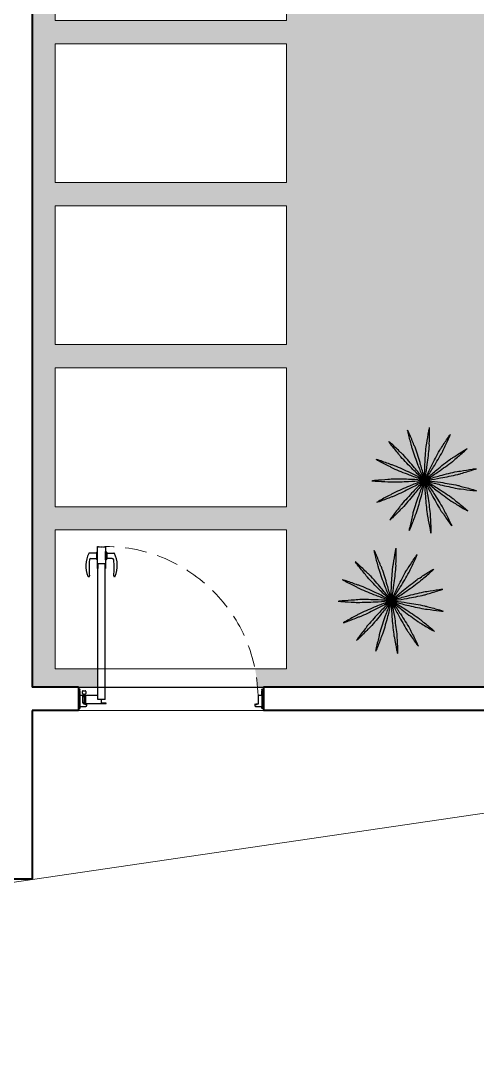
# Model space of a CAD drawing. Header units: millimetres. Extents: x 81693 to 98868, y 6565 to 11437.
# Drawn here: x 94819.4 to 94951.1, y 8517.8 to 8814.7 of the extents above; entities that cross this region are included whole.
import ezdxf

# ---------------------------------------------------------------- set-up
doc = ezdxf.new("R2010")
doc.units = ezdxf.units.MM
doc.linetypes.add('HIDDEN', pattern=[9.525, 6.35, -3.175])
for name, color, linetype in [('Grama', 84, 'Continuous'), ('MOLHO', 114, 'Continuous'), ('PN010', 1, 'Continuous')]:
    doc.layers.add(name, color=color, linetype=linetype)
for name, color, linetype, lineweight in [('Hachura', 1, 'Continuous', 9), ('Parede Corte', 4, 'Continuous', 40), ('Pisos Externos', 15, 'Continuous', 9), ('Portas - Janelas', 2, 'Continuous', 20), ('Projeção Portas', 55, 'HIDDEN', 5)]:
    doc.layers.add(name, color=color, linetype=linetype, lineweight=lineweight)

# ---------------------------------------------------------------- blocks, each defined once
blk = doc.blocks.new('MOLHO2')
for points in [[(-0.063, 0.454, -0.04965), (-0.063, 0.499, -0.013329), (-0.067, 0.668, -0.009979), (-0.066, 0.719, -0.607526)], [(-0.021, 0.458, 0.04965), (-0.03, 0.502, 0.013329), (-0.056, 0.669, 0.009979), (-0.066, 0.719, 0.607526)], [(-0.205, 0.41, 0.04965), (-0.231, 0.447, 0.013329), (-0.323, 0.589, 0.009979), (-0.353, 0.63, 0.607526)], [(-0.242, 0.389, -0.04965), (-0.26, 0.431, -0.013329), (-0.333, 0.583, -0.009979), (-0.353, 0.63, -0.607526)], [(0.127, 0.44, -0.04965), (0.146, 0.482, -0.013329), (0.21, 0.638, -0.009979), (0.232, 0.684, -0.607526)], [(0.167, 0.427, 0.04965), (0.177, 0.471, 0.013329), (0.221, 0.634, 0.009979), (0.232, 0.684, 0.607526)], [(-0.354, 0.291, 0.04965), (-0.393, 0.314, 0.013329), (-0.535, 0.406, 0.009979), (-0.579, 0.432, 0.607526)], [(-0.379, 0.257, -0.04965), (-0.413, 0.288, -0.013329), (-0.542, 0.397, -0.009979), (-0.579, 0.432, -0.607526)], [(0, 0, -0.009979), (-0.01, 0.05, -0.013329), (-0.037, 0.217, -0.009462), (-0.063, 0.454, -0.009462)], [(0, 0, 0.009979), (0.001, 0.051, 0.013329), (-0.004, 0.22, 0.009462), (-0.021, 0.458, 0.009462)], [(0, 0, -0.009979), (0.011, 0.05, -0.013329), (0.055, 0.213, -0.009462), (0.127, 0.44, -0.009462)], [(0, 0, 0.009979), (0.022, 0.046, 0.013329), (0.086, 0.202, 0.009462), (0.167, 0.427, 0.009462)], [(0.295, 0.35, -0.04965), (0.329, 0.381, -0.013329), (0.452, 0.497, -0.009979), (0.49, 0.531, -0.607526)], [(0.326, 0.322, 0.04965), (0.353, 0.358, 0.013329), (0.46, 0.49, 0.009979), (0.49, 0.531, 0.607526)], [(0, 0, 0.009979), (-0.037, 0.035, 0.013329), (-0.166, 0.144, 0.009462), (-0.354, 0.291, 0.009462)], [(0, 0, -0.009979), (-0.03, 0.041, -0.013329), (-0.122, 0.183, -0.009462), (-0.242, 0.389, -0.009462)], [(0, 0, 0.009979), (-0.02, 0.047, 0.013329), (-0.093, 0.199, 0.009462), (-0.205, 0.41, 0.009462)], [(0, 0, -0.009979), (0.03, 0.041, -0.013329), (0.137, 0.172, -0.009462), (0.295, 0.35, -0.009462)], [(0, 0, 0.009979), (0.038, 0.033, 0.013329), (0.161, 0.15, 0.009462), (0.326, 0.322, 0.009462)], [(0.412, 0.2, -0.04965), (0.455, 0.214, -0.013329), (0.615, 0.271, -0.009979), (0.664, 0.285, -0.607526)], [(0.429, 0.161, 0.04965), (0.469, 0.183, 0.013329), (0.619, 0.26, 0.009979), (0.664, 0.285, 0.607526)], [(-0.451, 0.08, -0.04965), (-0.494, 0.095, -0.013329), (-0.656, 0.143, -0.009979), (-0.705, 0.159, -0.607526)], [(-0.442, 0.121, 0.04965), (-0.487, 0.127, 0.013329), (-0.654, 0.154, 0.009979), (-0.705, 0.159, 0.607526)], [(0, 0, -0.009979), (-0.044, 0.026, -0.013329), (-0.186, 0.118, -0.009462), (-0.379, 0.257, -0.009462)], [(0, 0, -0.009979), (0.044, 0.025, -0.013329), (0.195, 0.102, -0.009462), (0.412, 0.2, -0.009462)], [(0, 0, 0.009979), (0.049, 0.015, 0.013329), (0.208, 0.071, 0.009462), (0.429, 0.161, 0.009462)], [(0, 0, -0.009979), (-0.051, 0.006, -0.013329), (-0.218, 0.032, -0.009462), (-0.451, 0.08, -0.009462)], [(0, 0, 0.009979), (-0.048, 0.017, 0.013329), (-0.21, 0.064, 0.009462), (-0.442, 0.121, 0.009462)], [(0, 0, -0.009979), (0.051, 0.005, -0.013329), (0.22, 0.014, -0.009462), (0.458, 0.015, -0.009462)], [(0.458, 0.015, -0.04965), (0.503, 0.01, -0.013329), (0.672, -0.003, -0.009979), (0.722, -0.009, -0.607526)], [(-0.453, -0.069, 0.04965), (-0.496, -0.082, 0.013329), (-0.66, -0.126, 0.009979), (-0.708, -0.141, 0.607526)], [(-0.445, -0.11, -0.04965), (-0.49, -0.114, -0.013329), (-0.658, -0.137, -0.009979), (-0.708, -0.141, -0.607526)], [(0, 0, 0.009979), (-0.051, -0.004, 0.013329), (-0.218, -0.027, 0.009462), (-0.453, -0.069, 0.009462)], [(0, 0, -0.009979), (-0.048, -0.015, -0.013329), (-0.212, -0.059, -0.009462), (-0.445, -0.11, -0.009462)], [(0, 0, 0.009979), (-0.045, -0.025, 0.013329), (-0.189, -0.113, 0.009462), (-0.386, -0.247, 0.009462)], [(0, 0, -0.009979), (-0.038, -0.034, -0.013329), (-0.17, -0.14, -0.009462), (-0.362, -0.281, -0.009462)], [(0, 0, 0.009979), (-0.031, -0.041, 0.013329), (-0.126, -0.18, 0.009462), (-0.252, -0.383, 0.009462)], [(0, 0, -0.009979), (-0.021, -0.046, -0.013329), (-0.098, -0.197, -0.009462), (-0.216, -0.404, -0.009462)], [(0, 0, 0.009979), (-0.012, -0.05, 0.013329), (-0.042, -0.216, 0.009462), (-0.075, -0.452, 0.009462)], [(0, 0, -0.009979), (0, -0.051, -0.013329), (-0.009, -0.22, -0.009462), (-0.033, -0.457, -0.009462)], [(0, 0, -0.009979), (0.038, -0.034, -0.013329), (0.157, -0.154, -0.009462), (0.318, -0.33, -0.009462)], [(0, 0, 0.009979), (0.05, -0.006, 0.013329), (0.219, -0.019, 0.009462), (0.457, -0.027, 0.009462)], [(0, 0, 0.009979), (0.044, -0.026, 0.013329), (0.192, -0.107, 0.009462), (0.407, -0.211, 0.009462)], [(0, 0, -0.009979), (0.048, -0.016, -0.013329), (0.206, -0.077, -0.009462), (0.425, -0.172, -0.009462)], [(0, 0, 0.009979), (0.029, -0.042, 0.013329), (0.132, -0.176, 0.009462), (0.286, -0.358, 0.009462)], [(0, 0, 0.009979), (0.01, -0.05, 0.013329), (0.049, -0.214, 0.009462), (0.116, -0.443, 0.009462)], [(0, 0, -0.009979), (0.02, -0.047, -0.013329), (0.081, -0.205, -0.009462), (0.156, -0.431, -0.009462)], [(0.457, -0.027, 0.04965), (0.503, -0.023, 0.013329), (0.672, -0.014, 0.009979), (0.722, -0.009, 0.607526)], [(-0.386, -0.247, 0.04965), (-0.42, -0.277, 0.013329), (-0.552, -0.383, 0.009979), (-0.59, -0.417, 0.607526)], [(0.407, -0.211, 0.04965), (0.45, -0.225, 0.013329), (0.608, -0.286, 0.009979), (0.656, -0.302, 0.607526)], [(0.425, -0.172, -0.04965), (0.464, -0.195, -0.013329), (0.612, -0.276, -0.009979), (0.656, -0.302, -0.607526)], [(-0.362, -0.281, -0.04965), (-0.401, -0.304, -0.013329), (-0.545, -0.392, -0.009979), (-0.59, -0.417, -0.607526)], [(-0.252, -0.383, 0.04965), (-0.271, -0.424, 0.013329), (-0.348, -0.575, 0.009979), (-0.369, -0.621, 0.607526)], [(-0.216, -0.404, -0.04965), (-0.243, -0.441, -0.013329), (-0.338, -0.58, -0.009979), (-0.369, -0.621, -0.607526)], [(0.286, -0.358, 0.04965), (0.319, -0.389, 0.013329), (0.439, -0.509, 0.009979), (0.476, -0.543, 0.607526)], [(0.318, -0.33, -0.04965), (0.344, -0.367, -0.013329), (0.447, -0.501, -0.009979), (0.476, -0.543, -0.607526)], [(-0.075, -0.452, 0.04965), (-0.075, -0.497, 0.013329), (-0.084, -0.666, 0.009979), (-0.085, -0.717, 0.607526)], [(-0.033, -0.457, -0.04965), (-0.043, -0.501, -0.013329), (-0.073, -0.668, -0.009979), (-0.085, -0.717, -0.607526)], [(0.116, -0.443, 0.04965), (0.133, -0.485, 0.013329), (0.194, -0.643, 0.009979), (0.214, -0.69, 0.607526)], [(0.156, -0.431, -0.04965), (0.165, -0.475, -0.013329), (0.205, -0.64, -0.009979), (0.214, -0.69, -0.607526)]]:
    blk.add_lwpolyline(points, format="xyb")
blk = doc.blocks.new('VEG3')
at = {"layer": 'MOLHO', "xscale": 0.6290189251151159, "yscale": 0.6290189251151159, "zscale": 0.6290189251151159}
blk.add_blockref('MOLHO2', (-0.121, 0.0672), dxfattribs=at)

msp = doc.modelspace()

# ---------------------------------------------------------------- hatches: boundary and pattern name
at = {"layer": 'Grama', "transparency": 33554687}
h = msp.add_hatch(dxfattribs=at)
h.set_pattern_fill('GRASS2', color=256, scale=14, angle=360, pattern_type=2)
h.set_pattern_definition([(0, (-2058.807, 2975.28), (14, 14), [2.1, -0.42, 0.56, -0.42, 2.1, -8.4]), (0, (-2059.507, 2975.7), (14, 14), [1.4, -1.05, 2.1, -1.05, 1.4, -7]), (0, (-2054.607, 2981.3), (14, 14), [1.75, -0.7, 1.75, -9.8]), (0, (-2061.607, 2984.1), (14, 14), [0.7, -1.4, 0.7, -11.2]), (90, (-2060.207, 2984.1), (-14, 14), [1.26, -12.74]), (90, (-2056.007, 2975.7), (-14, 14), [1.4, -12.6]), (90, (-2052.507, 2981.3), (-14, 14), [1.4, -12.6]), (45, (-2054.187, 2975.56), (5e-15, 14), [1.4, -18.3989899]), (135, (-2057.827, 2975.56), (-14, 5e-15), [1.4, -18.3989899]), (63.434949, (-2054.6074, 2975.63), (7e-10, 14), [1.4, -29.9049517]), (75.9637565, (-2055.3074, 2975.7), (5e-10, 14), [1.4, -56.3234788]), (75.9637565, (-2051.8074, 2981.3), (5e-10, 14), [1.12, -56.6034788]), (75.9637565, (-2059.9274, 2984.1), (5e-10, 14), [0.98, -56.7434788]), (104.0362435, (-2056.7074, 2975.7), (-5e-10, 14), [1.4, -56.3234788]), (104.0362435, (-2053.2074, 2981.3), (-5e-10, 14), [1.12, -56.6034788]), (104.0362435, (-2060.4874, 2984.1), (-5e-10, 14), [0.98, -56.7434788]), (116.565051, (-2057.4074, 2975.63), (-6e-09, 14), [1.4, -29.9049352])])
h.paths.add_polyline_path([(94971.0791, 9134.7209), (94991.5154, 9134.7209), (94991.491, 9141.3876), (94971.0791, 9141.3876), (94971.0791, 9181.3876), (94991.3454, 9181.3876), (94991.3501, 9188.0542), (94971.0791, 9188.0542), (94971.0791, 9228.0542), (94991.3781, 9228.0542), (94991.3828, 9234.7209), (94971.0791, 9234.7209), (94971.0791, 9274.7209), (94991.5258, 9274.7209), (94991.6363, 9281.3876), (94971.0791, 9281.3876), (94971.0791, 9321.3876), (94993.3444, 9321.3876), (94994.7291, 9328.0542), (94971.0791, 9328.0542), (94971.0791, 9368.0542), (95037.7458, 9368.0542), (95037.7458, 9360.0857), (95039.9718, 9360.3141), (95047.7458, 9360.4219), (95055.1846, 9359.9534), (95057.7458, 9359.7921), (95057.7458, 9368.0542), (95124.4125, 9368.0542), (95124.4125, 9328.0542), (95100.6852, 9328.0542), (95101.5873, 9321.3876), (95124.4125, 9321.3876), (95124.4125, 9281.3876), (95103.0699, 9281.3876), (95103.0943, 9274.7209), (95124.4125, 9274.7209), (95124.4125, 9234.7209), (95103.0987, 9234.7209), (95103.094, 9228.0542), (95124.4125, 9228.0542), (95124.4125, 9188.0542), (95103.0661, 9188.0542), (95103.0614, 9181.3876), (95124.4125, 9181.3876), (95124.4125, 9141.3876), (95102.6709, 9141.3876), (95102.6052, 9134.7209), (95124.4125, 9134.7209), (95124.4125, 9094.7209), (95099.0842, 9094.7209), (95098.4831, 9088.0542), (95124.4125, 9088.0542), (95124.4125, 9054.8437), (95146.0791, 9054.8437), (95146.0791, 9374.7209), (95032.7458, 9374.7209), (95016.0791, 9374.7209), (94822.7458, 9374.7209), (94822.7458, 9134.7209), (94822.7458, 9054.8437), (94829.4125, 9054.8437), (94829.4125, 9088.0542), (94896.0791, 9088.0542), (94896.0791, 9054.8437), (94971.0791, 9054.8437), (94971.0791, 9088.0542), (94994.9925, 9088.0542), (94994.4648, 9094.7209), (94971.0791, 9094.7209)])
h.paths.add_polyline_path([(94896.0791, 9094.7209), (94829.4125, 9094.7209), (94829.4125, 9134.7209), (94896.0791, 9134.7209)], flags=16)
h.paths.add_polyline_path([(94896.0791, 9141.3876), (94829.4125, 9141.3876), (94829.4125, 9181.3876), (94896.0791, 9181.3876)], flags=16)
h.paths.add_polyline_path([(94829.4125, 9188.0542), (94829.4125, 9228.0542), (94962.7458, 9228.0542), (94962.7458, 9188.0542)], flags=16)
h.paths.add_polyline_path([(94829.4125, 9234.7209), (94829.4125, 9274.7209), (94962.7458, 9274.7209), (94962.7458, 9234.7209)], flags=16)
h.paths.add_polyline_path([(94896.0791, 9281.3876), (94829.4125, 9281.3876), (94829.4125, 9321.3876), (94896.0791, 9321.3876)], flags=16)
h.paths.add_polyline_path([(94896.0791, 9328.0542), (94829.4125, 9328.0542), (94829.4125, 9368.0542), (94896.0791, 9368.0542)], flags=16)
h.paths.add_polyline_path([(95146.0791, 9054.8437), (95124.4125, 9054.8437), (95124.4125, 9048.0542), (95057.7458, 9048.0542), (95057.7458, 9054.8437), (95037.7458, 9054.8437), (95037.7458, 9048.0542), (94971.0791, 9048.0542), (94971.0791, 9054.8437), (94896.0791, 9054.8437), (94896.0791, 9048.0542), (94829.4125, 9048.0542), (94829.4125, 9054.8437), (94822.7458, 9054.8437), (94822.7458, 8846.168), (94829.4125, 8846.168), (94829.4125, 8854.7209), (94896.0791, 8854.7209), (94896.0791, 8814.7209), (94829.4125, 8814.7209), (94829.4125, 8846.168), (94822.7458, 8846.168), (94822.7458, 8622.7209), (94836.0791, 8622.7209), (94841.7048, 8622.7209), (94841.7048, 8628.0542), (94829.4125, 8628.0542), (94829.4125, 8668.0542), (94896.0791, 8668.0542), (94896.0791, 8628.0542), (94886.9797, 8628.0542, -0.03059937), (94887.738, 8622.7209), (94889.4125, 8622.7209), (94954.4125, 8622.7209), (95141.0791, 8622.7209), (95146.0791, 8622.7209)])
h.paths.add_polyline_path([(94971.0791, 8854.7209), (94989.7512, 8854.7209), (94989.7643, 8854.9016), (94989.9422, 8858.6212), (94989.994, 8861.3876), (94971.0791, 8861.3876), (94971.0791, 8901.3876), (94990.5628, 8901.3876), (94990.6354, 8908.0542), (94971.0791, 8908.0542), (94971.0791, 8948.0542), (94982.2307, 8948.0542), (94982.4814, 8948.8025), (94983.7304, 8949.904), (94987.3408, 8950.7177), (94991.3837, 8951.0682), (94991.4348, 8954.7209), (94971.0791, 8954.7209), (94971.0791, 8994.7209), (94991.1568, 8994.7209), (94991.6481, 8999.1189), (94991.8251, 9001.3876), (94971.0791, 9001.3876), (94971.0791, 9041.3876), (95037.7458, 9041.3876), (95037.7458, 9040.1042), (95039.682, 9040.1766), (95047.7458, 9040.3391), (95055.8096, 9040.1766), (95057.7458, 9040.1042), (95057.7458, 9041.3876), (95124.4125, 9041.3876), (95124.4125, 9001.3876), (95103.6665, 9001.3876), (95103.8435, 8999.1189), (95104.3349, 8994.7209), (95124.4125, 8994.7209), (95124.4125, 8954.7209), (95104.0568, 8954.7209), (95104.1079, 8951.0682), (95108.1508, 8950.7177), (95111.7612, 8949.904), (95113.0102, 8948.8025), (95113.2609, 8948.0542), (95124.4125, 8948.0542), (95124.4125, 8908.0542), (95104.8562, 8908.0542), (95104.9288, 8901.3876), (95124.4125, 8901.3876), (95124.4125, 8861.3876), (95105.4976, 8861.3876), (95105.5494, 8858.6212), (95105.7273, 8854.9016), (95105.7404, 8854.7209), (95124.4125, 8854.7209), (95124.4125, 8814.7209), (95103.201, 8814.7209), (95102.9828, 8813.1731), (95104.0153, 8811.4791), (95103.6155, 8808.0542), (95124.4125, 8808.0542), (95124.4125, 8768.0542), (95057.7458, 8768.0542), (95057.7458, 8784.063), (95047.7458, 8783.8724), (95037.7458, 8784.063), (95037.7458, 8768.0542), (94971.0791, 8768.0542), (94971.0791, 8808.0542), (94991.8761, 8808.0542), (94991.4763, 8811.4791), (94992.5088, 8813.1731), (94992.2906, 8814.7209), (94971.0791, 8814.7209)], flags=16)
h.paths.add_polyline_path([(94829.4125, 8861.3876), (94829.4125, 8901.3876), (94962.7458, 8901.3876), (94962.7458, 8861.3876)], flags=16)
h.paths.add_polyline_path([(95102.1628, 8876.9886), (95102.1647, 8876.8628), (95102.3416, 8876.9532)], flags=0)
h.paths.add_polyline_path([(94993.0957, 8839.8564), (94993.0825, 8848.9769), (94993.1356, 8864.5445), (94993.3269, 8876.8628), (94993.15, 8876.9532), (94995.1763, 8877.355), (95008.4634, 8873.7302), (95008.5751, 8900.9626), (95008.109, 8917.7045), (95007.435, 8921.6062), (95006.5444, 8926.1328), (94997.3358, 8957.3192), (94998.0768, 8959.3147), (94999.3579, 8960.5671), (94999.4008, 8983.196), (94999.9702, 8999.5297), (95000.972, 9015.0663), (95002.2472, 9027.9404), (95000.8466, 9027.3131), (94999.4157, 9025.2519), (94998.7922, 9024.0435), (94997.0918, 9027.6904), (94997.1009, 9027.7173), (94997.0943, 9027.685), (94998.7922, 9024.0435), (94999.4157, 9025.2519), (95000.8466, 9027.3131), (95002.2472, 9027.9404), (95000.972, 9015.0663), (94999.9702, 8999.5297), (94999.4008, 8983.196), (94999.3579, 8960.5671), (94998.0768, 8959.3147), (94997.3358, 8957.3192), (95006.5444, 8926.1328), (95007.435, 8921.6062), (95008.109, 8917.7045), (95008.5751, 8900.9626), (95008.4634, 8873.7302), (94995.1763, 8877.355), (94993.3288, 8876.9886), (94993.1356, 8864.5445), (94993.0825, 8848.9769), (94993.0957, 8839.8564), (94993.4766, 8829.8847), (94994.2673, 8819.8059), (94994.9369, 8811.4841), (94995.9383, 8804.823), (94996.1618, 8803.1653), (94996.671, 8805.1259), (95007.0069, 8837.0411), (95007.556, 8837.5917), (95008.4067, 8838.2614), (95009.6892, 8838.5219), (95012.6747, 8838.4077), (95013.0995, 8926.1139), (95011.4825, 8925.8058), (95010.1564, 8925.8362), (95009.0128, 8926.3951), (95007.9444, 8927.2022), (95007.5763, 8928.2689), (94999.7754, 8955.1557), (94999.4374, 8957.8073), (95000.06, 8959.6841), (95000.6089, 8960.3102), (95001.4162, 8961.1522), (95010.0544, 8966.7275), (95010.8696, 8967.014), (95008.7784, 8967.014), (95008.7784, 8968.2914), (95017.8308, 8968.2914), (95018.041, 8968.0651), (95019.95, 8968.097), (95023.0853, 8968.8378), (95029.9294, 8970.0228), (95037.7662, 8970.5946), (95043.0269, 8970.8178), (95047.7458, 8970.8732), (95052.4647, 8970.8178), (95054.7186, 8970.7222), (95052.1463, 8971.6072), (95050.8638, 8971.3466), (95044.532, 8973.7308), (95045.1558, 8974.799), (95051.2584, 8972.6366), (95053.5022, 8972.5844), (95059.8625, 8972.3596), (95065.5648, 8971.8339), (95071.7086, 8970.941), (95078.4117, 8969.1957), (95085.4372, 8966.7275), (95094.0754, 8961.1522), (95094.8827, 8960.3102), (95095.4316, 8959.6841), (95096.0542, 8957.8073), (95095.7162, 8955.1557), (95087.9153, 8928.2689), (95087.5472, 8927.2022), (95086.4788, 8926.3951), (95085.3352, 8925.8362), (95084.0091, 8925.8058), (95082.3922, 8926.1139), (95082.8169, 8838.4077), (95082.816, 8838.4077), (95073.2094, 8837.7962), (95062.9129, 8837.1857), (95047.7458, 8836.7352), (95032.5787, 8837.1857), (95022.2822, 8837.7962), (95012.6757, 8838.4077), (95009.6892, 8838.5219), (95008.4067, 8838.2614), (95007.556, 8837.5917), (95007.0069, 8837.0411), (94996.671, 8805.1259), (94996.1618, 8803.1653), (94995.9383, 8804.823), (94994.9369, 8811.4841), (94994.2673, 8819.8059), (94993.4766, 8829.8847)], flags=0)
h.paths.add_polyline_path([(94995.1492, 8843.7189), (94995.0266, 8876.4707), (95000.9154, 8874.7543), (95006.5128, 8873.2531), (95008.1738, 8872.7056), (95007.8504, 8865.191), (95007.7858, 8857.6551), (95007.6117, 8851.3157), (95007.1784, 8845.2132), (95006.8473, 8843.0781), (95005.4914, 8841.3836), (95003.0996, 8840.2697), (95000.4156, 8839.9748), (94997.5044, 8840.3048), (94996.1772, 8841.1114), (94995.5502, 8842.2856)], flags=0)
h.paths.add_polyline_path([(94996.7985, 8843.8722), (94996.5709, 8874.6402), (95002.762, 8872.6224), (95006.9569, 8871.7444), (95006.3627, 8850.2143), (95006.143, 8845.5459), (95005.6383, 8844.1437), (95005.0477, 8842.5581), (94999.7884, 8841.3322), (94997.8683, 8842.1057)], flags=0)
h.paths.add_polyline_path([(95001.2885, 8817.7892), (95004.9919, 8828.8664), (95008.2249, 8837.2261), (95009.2917, 8837.5942), (95010.1752, 8837.8974), (95018.1216, 8837.2404), (95027.944, 8836.4891), (95036.6662, 8836.1243), (95047.7458, 8835.6355), (95058.8254, 8836.1243), (95067.5476, 8836.4891), (95077.37, 8837.2404), (95085.3164, 8837.8974), (95086.2, 8837.5942), (95087.2667, 8837.2261), (95090.4997, 8828.8664), (95094.2031, 8817.7892), (95098.1185, 8804.1674), (95098.5147, 8802.3233), (95099.3207, 8800.5649), (95100.4607, 8798.6443), (95100.0169, 8797.3943), (95098.9472, 8795.7356), (95097.5546, 8794.3793), (95093.3909, 8792.8005), (95086.6932, 8790.8588), (95078.627, 8789.3288), (95069.0624, 8787.9087), (95060.0375, 8786.9622), (95049.5372, 8786.8179), (95049.0721, 8785.047), (95047.7458, 8784.898), (95046.4196, 8785.047), (95045.9544, 8786.8179), (95035.4541, 8786.9622), (95026.4292, 8787.9087), (95016.8646, 8789.3288), (95008.7984, 8790.8588), (95002.1007, 8792.8005), (94997.937, 8794.3793), (94996.5444, 8795.7356), (94995.4747, 8797.3943), (94995.0309, 8798.6443), (94996.1709, 8800.5649), (94996.9769, 8802.3233), (94997.3731, 8804.1674)], flags=0)
h.paths.add_polyline_path([(95010.7321, 8833.036), (95011.7554, 8833.5873), (95012.79, 8833.8475), (95014.0405, 8833.9248), (95025.0815, 8832.8734), (95032.4025, 8832.3341), (95039.2486, 8832.0853), (95047.7458, 8831.9931), (95056.243, 8832.0853), (95063.0892, 8832.3341), (95070.4101, 8832.8734), (95081.4511, 8833.9248), (95082.7016, 8833.8475), (95083.7362, 8833.5873), (95084.7595, 8833.036), (95093.7022, 8806.8582), (95094.0645, 8803.9145), (95093.8035, 8802.2978), (95092.8521, 8800.4233), (95091.7076, 8799.2067), (95089.1298, 8798.445), (95083.1985, 8797.1275), (95075.9091, 8796.0276), (95067.0783, 8795.0484), (95059.0242, 8794.5102), (95047.7458, 8794.0226), (95044.5375, 8794.1613), (95039.3068, 8791.6466), (95038.0866, 8793.0787), (95041.0095, 8794.3138), (95036.4674, 8794.5102), (95028.4134, 8795.0484), (95019.5825, 8796.0276), (95012.2931, 8797.1275), (95006.3618, 8798.445), (95003.7841, 8799.2067), (95002.6395, 8800.4233), (95001.6881, 8802.2978), (95001.4271, 8803.9145), (95001.7894, 8806.8582)], flags=0)
h.paths.add_polyline_path([(95007.8356, 8823.092), (95011.4661, 8832.4118), (95012.4572, 8832.8876), (95014.9262, 8832.7833), (95025.0077, 8831.7305), (95037.2662, 8831.1984), (95047.7458, 8831.0152), (95058.2254, 8831.1984), (95070.4839, 8831.7305), (95080.5655, 8832.7833), (95083.0344, 8832.8876), (95084.0256, 8832.4118), (95087.656, 8823.092), (95089.5095, 8815.5449), (95089.5066, 8815.5446), (95091.1271, 8807.8537), (95091.2396, 8806.7503), (95079.3619, 8803.5093), (95069.2082, 8802.2872), (95048.0138, 8801.847), (95041.4499, 8808.209), (95005.2915, 8812.2531), (95005.985, 8815.5446), (95005.9821, 8815.5449)], flags=0)
h.paths.add_polyline_path([(94896.0791, 8808.0542), (94896.0791, 8768.0542), (94829.4125, 8768.0542), (94829.4125, 8808.0542)], flags=16)
h.paths.add_polyline_path([(94996.5654, 8878.4674), (94997.1381, 8944.921), (94999.416, 8942.7142), (95005.4046, 8924.0721), (95006.5527, 8920.3544), (95006.9671, 8917.1207), (95006.9276, 8914.6087), (95007.369, 8892.5735), (95007.3181, 8875.4966), (95007.2107, 8875.2377)], flags=0)
h.paths.add_polyline_path([(94971.0791, 8761.3876), (95037.7458, 8761.3876), (95037.7458, 8721.3876), (94971.0791, 8721.3876)], flags=16)
h.paths.add_polyline_path([(94829.4125, 8908.0542), (94829.4125, 8948.0542), (94962.7458, 8948.0542), (94962.7458, 8908.0542)], flags=16)
h.paths.add_polyline_path([(94896.0791, 8761.3876), (94896.0791, 8721.3876), (94829.4125, 8721.3876), (94829.4125, 8761.3876)], flags=16)
h.paths.add_polyline_path([(95009.6681, 8928.0455), (95003.6129, 8948.2841), (95012.2753, 8949.5599), (95011.357, 8960.5413), (95011.7216, 8961.9109), (95012.3464, 8962.2353), (95013.079, 8962.5705), (95036.1461, 8965.2127), (95036.9978, 8965.1816), (95037.959, 8963.9647), (95037.0556, 8947.5227), (95036.6154, 8946.2284), (95035.3661, 8945.3857), (95034.4502, 8945.0502), (95018.5007, 8944.9402), (95019.5451, 8939.5389), (95019.9578, 8939.6497), (95024.4098, 8939.9903), (95029.1534, 8939.9648), (95034.1248, 8938.9047), (95037.6314, 8936.9584), (95038.5827, 8935.1163), (95038.0366, 8932.582), (95036.6443, 8930.8956), (95034.1796, 8930.8084), (95028.5852, 8930.2505), (95023.7237, 8929.8338), (95018.3237, 8929.0175), (95013.5384, 8928.0188), (95011.9865, 8927.65), (95011.1783, 8927.4224)], flags=0)
h.paths.add_polyline_path([(95047.7458, 8924.7936), (95046.7572, 8925.4886), (95046.7572, 8927.5201), (95047.7458, 8927.7324), (95048.7344, 8927.5201), (95048.7344, 8925.4886)], flags=0)
h.paths.add_polyline_path([(95014.856, 8933.907), (95014.9188, 8935.19), (95016.4693, 8936.5614), (95020.6933, 8937.9582), (95027.6139, 8938.4102), (95034.2353, 8937.0613), (95036.8147, 8935.0814), (95036.8916, 8934.122), (95035.9447, 8932.8377), (95031.0468, 8935.2132), (95029.9353, 8935.9878), (95021.8387, 8936.1594), (95021.2575, 8935.4578)], flags=0)
h.paths.add_polyline_path([(94971.0791, 8714.7209), (95037.7458, 8714.7209), (95037.7458, 8674.7209), (94971.0791, 8674.7209)], flags=16)
h.paths.add_polyline_path([(95057.7458, 8761.3876), (95124.4125, 8761.3876), (95124.4125, 8721.3876), (95057.7458, 8721.3876)], flags=16)
h.paths.add_polyline_path([(95040.1991, 8931.9907), (95040.3169, 8932.5407), (95043.7335, 8933.1709), (95047.7458, 8933.2923), (95051.7581, 8933.1709), (95055.1747, 8932.5407), (95055.2925, 8931.9907), (95047.7458, 8931.8938)], flags=0)
h.paths.add_polyline_path([(94896.0791, 8714.7209), (94896.0791, 8674.7209), (94829.4125, 8674.7209), (94829.4125, 8714.7209)], flags=16)
h.paths.add_polyline_path([(94896.0791, 8954.7209), (94829.4125, 8954.7209), (94829.4125, 8994.7209), (94896.0791, 8994.7209)], flags=16)
h.paths.add_polyline_path([(95088.3132, 8845.2132), (95087.88, 8851.3157), (95087.7058, 8857.6551), (95087.6412, 8865.191), (95087.3178, 8872.7056), (95088.9788, 8873.2531), (95094.5762, 8874.7543), (95100.465, 8876.4707), (95100.3424, 8843.7189), (95099.9414, 8842.2856), (95099.3145, 8841.1114), (95097.9873, 8840.3048), (95095.076, 8839.9748), (95092.392, 8840.2697), (95090.0002, 8841.3836), (95088.6443, 8843.0781)], flags=0)
h.paths.add_polyline_path([(95089.3486, 8845.5459), (95089.1289, 8850.2143), (95088.5347, 8871.7444), (95092.7296, 8872.6224), (95098.9207, 8874.6402), (95098.6931, 8843.8722), (95097.6233, 8842.1057), (95095.7032, 8841.3322), (95090.4439, 8842.5581), (95089.8533, 8844.1437)], flags=0)
h.paths.add_polyline_path([(95000.348, 8961.776), (95000.2293, 8969.3547), (95000.3937, 8982.4644), (95000.6348, 8994.7117), (95001.3934, 9006.9274), (95002.5482, 9021.0627), (95003.3783, 9028.5349), (95009.7478, 9029.9025), (95017.2925, 9031.1639), (95019.2755, 9031.6519), (95019.8675, 9032.3104), (95028.7288, 9032.6574), (95036.4906, 9032.9273), (95043.2611, 9032.7861), (95047.7458, 9032.9001), (95052.2305, 9032.7861), (95059.001, 9032.9273), (95066.7628, 9032.6574), (95075.6241, 9032.3104), (95076.2161, 9031.6519), (95078.1991, 9031.1639), (95085.7438, 9029.9025), (95092.1133, 9028.5349), (95092.9434, 9021.0627), (95094.0982, 9006.9274), (95094.8568, 8994.7117), (95095.0979, 8982.4644), (95095.2623, 8969.3547), (95095.1436, 8961.776), (95090.8034, 8964.9086), (95089.5882, 8966.9803), (95088.523, 8968.4157), (95085.1078, 8970.0377), (95080.5075, 8972.2113), (95074.5913, 8973.9124), (95069.7742, 8975.2454), (95065.5384, 8975.9522), (95060.3858, 8976.4016), (95053.5407, 8976.8535), (95047.7458, 8976.897), (95041.9509, 8976.8535), (95035.1058, 8976.4016), (95029.9532, 8975.9522), (95025.7174, 8975.2454), (95020.9003, 8973.9124), (95014.9841, 8972.2113), (95010.3838, 8970.0377), (95006.9687, 8968.4157), (95005.9034, 8966.9803), (95004.6882, 8964.9086)], flags=0)
h.paths.add_polyline_path([(95088.1735, 8875.4966), (95088.1226, 8892.5735), (95088.5641, 8914.6087), (95088.5245, 8917.1207), (95088.9389, 8920.3544), (95090.087, 8924.0721), (95096.0756, 8942.7142), (95098.3535, 8944.921), (95098.9262, 8878.4674), (95088.281, 8875.2377)], flags=0)
h.paths.add_polyline_path([(95057.7458, 8714.7209), (95124.4125, 8714.7209), (95124.4125, 8674.7209), (95057.7458, 8674.7209)], flags=16)
h.paths.add_polyline_path([(94971.0791, 8668.0542), (95037.7458, 8668.0542), (95037.7458, 8628.0542), (94971.0791, 8628.0542)], flags=16)
h.paths.add_polyline_path([(95038.6154, 8978.3156, -1), (95039.5253, 8978.3156, -1)], flags=0)
h.paths.add_polyline_path([(94896.0791, 9001.3876), (94829.4125, 9001.3876), (94829.4125, 9041.3876), (94896.0791, 9041.3876)], flags=16)
h.paths.add_polyline_path([(95055.9663, 8978.3156, -1), (95056.8762, 8978.3156, -1)], flags=0)
h.paths.add_polyline_path([(95057.7458, 8668.0542), (95124.4125, 8668.0542), (95124.4125, 8628.0542), (95057.7458, 8628.0542)], flags=16)
h.paths.add_polyline_path([(95045.0236, 9036.659), (95047.7458, 9036.6198), (95050.468, 9036.659), (95051.0462, 9033.8982), (95047.7458, 9033.6508), (95044.4454, 9033.8982)], flags=0)

# ---------------------------------------------------------------- linework, layer by layer
at = {"color": 1}
for p, q in [((94841.2658, 8661.3512), (94839.2206, 8661.3512)), ((94841.2658, 8661.5179), (94841.2658, 8659.8179)), ((94841.3391, 8661.5846), (94841.3325, 8661.5846)), ((94841.5991, 8656.9446), (94841.5991, 8663.2512)), ((94841.5991, 8663.2512), (94841.861, 8663.2512)), ((94841.5991, 8659.3779), (94841.5991, 8661.7912)), ((94841.861, 8663.2512), (94841.861, 8663.1179)), ((94841.861, 8663.1179), (94842.1058, 8663.1179)), ((94842.1058, 8663.1179), (94842.1258, 8663.0979)), ((94842.1258, 8663.0979), (94842.1458, 8663.1179)), ((94842.1458, 8663.1179), (94842.1658, 8663.0979)), ((94842.1658, 8663.0979), (94842.1858, 8663.1179)), ((94842.1858, 8663.1179), (94842.2058, 8663.0979)), ((94842.2058, 8663.0979), (94842.2258, 8663.1179)), ((94842.2258, 8663.1179), (94842.2458, 8663.0979)), ((94842.2458, 8663.0979), (94842.2658, 8663.1179)), ((94842.2658, 8663.1179), (94842.2858, 8663.0979)), ((94842.2858, 8663.0979), (94842.3058, 8663.1179)), ((94842.3058, 8663.1179), (94842.3258, 8663.0979)), ((94842.3258, 8663.0979), (94842.3458, 8663.1179)), ((94842.3458, 8663.1179), (94842.3658, 8663.0979)), ((94842.3658, 8663.0979), (94842.3858, 8663.1179)), ((94842.3858, 8663.1179), (94842.4058, 8663.0979)), ((94842.4058, 8663.0979), (94842.4258, 8663.1179)), ((94842.4258, 8663.1179), (94842.4458, 8663.0979)), ((94842.4458, 8663.0979), (94842.4658, 8663.1179)), ((94842.4658, 8663.1179), (94842.4858, 8663.0979)), ((94842.4858, 8663.0979), (94842.5058, 8663.1179)), ((94842.5058, 8663.1179), (94842.5258, 8663.0979)), ((94842.5258, 8663.0979), (94842.5458, 8663.1179)), ((94842.5458, 8663.1179), (94842.5658, 8663.0979)), ((94842.5658, 8663.0979), (94842.5858, 8663.1179)), ((94842.5858, 8663.1179), (94842.9458, 8663.1179)), ((94842.9458, 8663.1179), (94842.9658, 8663.0979)), ((94842.9658, 8663.0979), (94842.9858, 8663.1179)), ((94842.9858, 8663.1179), (94843.0058, 8663.0979)), ((94843.0058, 8663.0979), (94843.0258, 8663.1179)), ((94843.0258, 8663.1179), (94843.0458, 8663.0979)), ((94843.0458, 8663.0979), (94843.0658, 8663.1179)), ((94843.0658, 8663.1179), (94843.0858, 8663.0979)), ((94843.0858, 8663.0979), (94843.1058, 8663.1179)), ((94843.1058, 8663.1179), (94843.1258, 8663.0979)), ((94843.1258, 8663.0979), (94843.1458, 8663.1179)), ((94843.1458, 8663.1179), (94843.1658, 8663.0979)), ((94843.1658, 8663.0979), (94843.1858, 8663.1179)), ((94843.1858, 8663.1179), (94843.2058, 8663.0979)), ((94843.2058, 8663.0979), (94843.2258, 8663.1179)), ((94843.2258, 8663.1179), (94843.2458, 8663.0979)), ((94843.2458, 8663.0979), (94843.2658, 8663.1179)), ((94843.2658, 8663.1179), (94843.2858, 8663.0979)), ((94843.2858, 8663.0979), (94843.3058, 8663.1179)), ((94843.3058, 8663.1179), (94843.3258, 8663.0979)), ((94843.3258, 8663.0979), (94843.3458, 8663.1179)), ((94843.3458, 8663.1179), (94843.3658, 8663.0979)), ((94843.3658, 8663.0979), (94843.3858, 8663.1179)), ((94843.3858, 8663.1179), (94843.4058, 8663.0979)), ((94843.4058, 8663.0979), (94843.4258, 8663.1179)), ((94843.4258, 8663.1179), (94843.6706, 8663.1179)), ((94843.6706, 8663.1179), (94843.6706, 8663.2512)), ((94843.6706, 8663.2512), (94843.9325, 8663.2512)), ((94843.9325, 8663.2512), (94843.9325, 8656.9446)), ((94843.9325, 8659.3779), (94843.9325, 8661.7912)), ((94844.1925, 8661.5846), (94844.1991, 8661.5846)), ((94844.2658, 8661.5179), (94844.2658, 8659.8179)), ((94844.2658, 8661.3512), (94846.311, 8661.3512)), ((94839.7092, 8659.8179), (94841.2658, 8659.8179)), ((94841.2658, 8659.8179), (94841.2658, 8659.6512)), ((94841.3325, 8659.5846), (94841.3391, 8659.5846)), ((94843.8325, 8658.2446), (94841.6991, 8658.2446)), ((94841.6991, 8658.2446), (94841.6991, 8656.9446)), ((94841.7048, 8619.198), (94841.7048, 8658.2446)), ((94843.8258, 8619.198), (94843.8258, 8658.2446)), ((94843.8325, 8656.9446), (94843.8325, 8658.2446)), ((94844.1991, 8659.5846), (94844.1925, 8659.5846)), ((94845.8224, 8659.8179), (94844.2658, 8659.8179)), ((94844.2658, 8659.8179), (94844.2658, 8659.6512)), ((94838.9664, 8654.5846), (94839.1099, 8654.5846)), ((94841.6991, 8656.9446), (94841.5991, 8656.9446)), ((94843.9325, 8656.9446), (94843.8325, 8656.9446)), ((94846.5653, 8654.5846), (94846.4217, 8654.5846)), ((94836.0791, 8622.0514), (94836.0791, 8621.2314)), ((94836.5458, 8622.0514), (94836.0791, 8622.0514)), ((94836.1791, 8621.6514), (94836.1791, 8621.918)), ((94836.1791, 8621.918), (94836.1791, 8621.918)), ((94836.2125, 8621.9514), (94836.2125, 8621.9514)), ((94836.2125, 8621.9514), (94836.4881, 8621.9514)), ((94836.4881, 8621.9514), (94836.5214, 8621.918)), ((94836.5214, 8621.918), (94836.5791, 8621.9514)), ((94836.5458, 8622.0514), (94836.5458, 8622.0514)), ((94836.5791, 8621.9514), (94836.5791, 8622.018)), ((94836.5791, 8622.018), (94836.5791, 8622.018)), ((94889.4125, 8622.0514), (94888.9125, 8622.0514)), ((94888.9125, 8622.0514), (94888.9125, 8621.9514)), ((94888.9125, 8621.9514), (94888.9702, 8621.918)), ((94888.9702, 8621.918), (94889.0035, 8621.9514)), ((94889.0035, 8621.9514), (94889.2791, 8621.9514)), ((94889.3125, 8621.918), (94889.3125, 8621.6514)), ((94889.4125, 8621.218), (94889.4125, 8622.0514)), ((94836.0791, 8621.2314), (94836.0791, 8621.2314)), ((94836.1125, 8621.198), (94836.1125, 8621.198)), ((94836.1125, 8621.198), (94836.1458, 8621.198)), ((94836.1458, 8621.198), (94836.1458, 8621.198)), ((94836.1791, 8621.6514), (94836.1791, 8621.6514)), ((94836.1791, 8621.2314), (94836.1791, 8621.518)), ((94836.1791, 8621.518), (94836.4458, 8621.518)), ((94836.1791, 8621.2314), (94836.1791, 8621.2314)), ((94836.4881, 8621.618), (94836.2125, 8621.618)), ((94836.2125, 8621.618), (94836.2125, 8621.618)), ((94836.4458, 8621.518), (94836.4458, 8621.518)), ((94836.4791, 8621.4847), (94836.4791, 8621.4847)), ((94836.4791, 8621.4847), (94836.4791, 8617.2514)), ((94836.5214, 8621.6514), (94836.4881, 8621.618)), ((94836.5791, 8621.618), (94836.5214, 8621.6514)), ((94836.5791, 8620.3647), (94836.5791, 8621.618)), ((94837.6125, 8620.3647), (94836.5791, 8620.3647)), ((94837.2191, 8620.9156, 12.6667), (94837.2191, 8621.5156, 12.6667)), ((94837.3191, 8619.838), (94837.3391, 8619.858)), ((94837.3391, 8619.818), (94837.3191, 8619.838)), ((94837.3191, 8619.798), (94837.3391, 8619.818)), ((94837.3391, 8619.778), (94837.3191, 8619.798)), ((94837.3191, 8619.758), (94837.3391, 8619.778)), ((94837.3391, 8619.738), (94837.3191, 8619.758)), ((94837.3191, 8619.718), (94837.3391, 8619.738)), ((94837.3391, 8619.698), (94837.3191, 8619.718)), ((94837.3191, 8619.678), (94837.3391, 8619.698)), ((94837.3391, 8619.658), (94837.3191, 8619.678)), ((94837.3191, 8619.638), (94837.3391, 8619.658)), ((94837.3391, 8619.618), (94837.3191, 8619.638)), ((94837.3191, 8619.598), (94837.3391, 8619.618)), ((94837.3391, 8619.578), (94837.3191, 8619.598)), ((94837.3191, 8619.558), (94837.3391, 8619.578)), ((94837.3391, 8619.538), (94837.3191, 8619.558)), ((94837.3191, 8619.518), (94837.3391, 8619.538)), ((94837.3391, 8619.498), (94837.3191, 8619.518)), ((94837.3191, 8619.478), (94837.3391, 8619.498)), ((94837.3391, 8619.458), (94837.3191, 8619.478)), ((94837.3191, 8619.438), (94837.3391, 8619.458)), ((94837.3391, 8619.418), (94837.3191, 8619.438)), ((94837.3191, 8619.398), (94837.3391, 8619.418)), ((94837.3391, 8619.378), (94837.3191, 8619.398)), ((94837.3191, 8619.198), (94837.3391, 8619.218)), ((94837.3391, 8619.178), (94837.3191, 8619.198)), ((94837.3191, 8618.998), (94837.3391, 8619.018)), ((94837.3391, 8618.978), (94837.3191, 8618.998)), ((94837.3191, 8618.958), (94837.3391, 8618.978)), ((94837.3391, 8618.938), (94837.3191, 8618.958)), ((94837.3191, 8618.918), (94837.3391, 8618.938)), ((94837.3391, 8619.858), (94837.3391, 8620.2647)), ((94837.3391, 8620.2647), (94837.4991, 8620.2647)), ((94837.3391, 8619.218), (94837.3391, 8619.378)), ((94837.3391, 8619.018), (94837.3391, 8619.178)), ((94837.3558, 8619.8502, 12.6667), (94837.3558, 8620.2169, 12.6667)), ((94837.3891, 8619.8169, 12.6667), (94837.3558, 8619.8502, 12.6667)), ((94837.3891, 8620.2502, 12.6667), (94837.4625, 8620.2502, 12.6667)), ((94837.3891, 8619.6002, 12.6667), (94837.3891, 8619.8169, 12.6667)), ((94837.4225, 8619.5669, 12.6667), (94837.3891, 8619.6002, 12.6667)), ((94837.3891, 8619.5336, 12.6667), (94837.4225, 8619.5669, 12.6667)), ((94837.3891, 8619.2931, 12.6667), (94837.3891, 8619.5336, 12.6667)), ((94837.3891, 8618.8669, 12.6667), (94837.3891, 8619.103, 12.6667)), ((94837.4191, 8621.7156, 12.6667), (94838.0191, 8621.7156, 12.6667)), ((94837.4958, 8620.7156, 12.6667), (94837.4191, 8620.7156, 12.6667)), ((94837.4958, 8620.2169, 12.6667), (94837.4958, 8620.0669, 12.6667)), ((94837.4991, 8620.2647), (94837.4991, 8620.0847)), ((94837.4991, 8620.0847), (94837.4991, 8620.0847)), ((94837.5307, 8620.0684), (94837.6125, 8620.1278)), ((94837.5307, 8620.0684), (94837.5307, 8620.0684)), ((94837.5478, 8620.0393, 12.6667), (94837.6291, 8620.0941, 12.6667)), ((94837.6125, 8620.1278), (94837.6125, 8620.3647)), ((94837.6291, 8620.0941, 12.6667), (94837.6291, 8620.5822, 12.6667)), ((94837.8091, 8620.0336, 12.6667), (94837.7758, 8620.0002, 12.6667)), ((94837.7758, 8620.0002, 12.6667), (94837.7758, 8618.4002, 12.6667)), ((94837.8091, 8620.5822, 12.6667), (94837.8091, 8620.0336, 12.6667)), ((94841.7048, 8620.3647), (94837.8258, 8620.3647)), ((94837.8258, 8620.3647), (94837.8258, 8620.1028)), ((94837.8258, 8620.1028), (94837.8872, 8620.0704)), ((94837.9391, 8620.098), (94837.9391, 8620.2647)), ((94837.9391, 8620.2647), (94838.0991, 8620.2647)), ((94838.0191, 8620.7156, 12.6667), (94837.9425, 8620.7156, 12.6667)), ((94838.0991, 8620.2647), (94838.0991, 8619.858)), ((94838.0991, 8619.858), (94838.1191, 8619.838)), ((94838.1191, 8619.838), (94838.0991, 8619.818)), ((94838.0991, 8619.818), (94838.1191, 8619.798)), ((94838.1191, 8619.798), (94838.0991, 8619.778)), ((94838.0991, 8619.778), (94838.1191, 8619.758)), ((94838.1191, 8619.758), (94838.0991, 8619.738)), ((94838.0991, 8619.738), (94838.1191, 8619.718)), ((94838.1191, 8619.718), (94838.0991, 8619.698)), ((94838.0991, 8619.698), (94838.1191, 8619.678)), ((94838.1191, 8619.678), (94838.0991, 8619.658)), ((94838.0991, 8619.658), (94838.1191, 8619.638)), ((94838.1191, 8619.638), (94838.0991, 8619.618)), ((94838.0991, 8619.618), (94838.1191, 8619.598)), ((94838.1191, 8619.598), (94838.0991, 8619.578)), ((94838.0991, 8619.578), (94838.1191, 8619.558)), ((94838.1191, 8619.558), (94838.0991, 8619.538)), ((94838.0991, 8619.538), (94838.1191, 8619.518)), ((94838.1191, 8619.518), (94838.0991, 8619.498)), ((94838.0991, 8619.498), (94838.1191, 8619.478)), ((94838.1191, 8619.478), (94838.0991, 8619.458)), ((94838.0991, 8619.458), (94838.1191, 8619.438)), ((94838.1191, 8619.438), (94838.0991, 8619.418)), ((94838.0991, 8619.418), (94838.1191, 8619.398)), ((94838.1191, 8619.398), (94838.0991, 8619.378)), ((94838.0991, 8619.378), (94838.0991, 8619.218)), ((94838.0991, 8619.218), (94838.1191, 8619.198)), ((94838.1191, 8619.198), (94838.0991, 8619.178)), ((94838.0991, 8619.178), (94838.0991, 8619.018)), ((94838.0991, 8619.018), (94838.1191, 8618.998)), ((94838.1191, 8618.998), (94838.0991, 8618.978)), ((94838.0991, 8618.978), (94838.1191, 8618.958)), ((94838.1191, 8618.958), (94838.0991, 8618.938)), ((94838.0991, 8618.938), (94838.1191, 8618.918)), ((94838.2191, 8621.5156, 12.6667), (94838.2191, 8620.9156, 12.6667)), ((94843.8325, 8619.198), (94841.7048, 8619.198)), ((94842.7658, 8618.1314), (94842.7658, 8619.198)), ((94888.9125, 8620.3647), (94887.8791, 8620.3647)), ((94887.8791, 8620.3647), (94887.8791, 8617.8314)), ((94888.9702, 8621.6514), (94888.9125, 8621.618)), ((94888.9125, 8621.618), (94888.9125, 8620.3647)), ((94889.0035, 8621.618), (94888.9702, 8621.6514)), ((94889.2791, 8621.618), (94889.0035, 8621.618)), ((94889.0125, 8617.2514), (94889.0125, 8621.518)), ((94889.0125, 8621.518), (94889.3125, 8621.518)), ((94889.3125, 8621.518), (94889.3125, 8621.218)), ((94889.3458, 8621.1847), (94889.3791, 8621.1847)), ((94836.0791, 8617.538), (94836.0791, 8617.538)), ((94836.0791, 8617.538), (94836.0791, 8616.718)), ((94836.0791, 8616.718), (94836.5458, 8616.718)), ((94836.1458, 8617.5714), (94836.1125, 8617.5714)), ((94836.1125, 8617.5714), (94836.1125, 8617.5714)), ((94836.1458, 8617.5714), (94836.1458, 8617.5714)), ((94836.1791, 8617.2514), (94836.1791, 8617.538)), ((94836.1791, 8617.538), (94836.1791, 8617.538)), ((94836.4791, 8617.2514), (94836.1791, 8617.2514)), ((94836.1791, 8616.8514), (94836.1791, 8617.118)), ((94836.1791, 8617.118), (94836.1791, 8617.118)), ((94836.1791, 8616.8514), (94836.1791, 8616.8514)), ((94836.2125, 8617.1514), (94836.2125, 8617.1514)), ((94836.2125, 8617.1514), (94836.4881, 8617.1514)), ((94836.4881, 8616.818), (94836.2125, 8616.818)), ((94836.2125, 8616.818), (94836.2125, 8616.818)), ((94836.4881, 8617.1514), (94836.5214, 8617.118)), ((94836.5214, 8616.8514), (94836.4881, 8616.818)), ((94836.5214, 8617.118), (94836.5791, 8617.1514)), ((94836.5791, 8616.818), (94836.5214, 8616.8514)), ((94836.5458, 8616.718), (94836.5458, 8616.718)), ((94836.5791, 8617.1514), (94838.1991, 8617.1514)), ((94836.5791, 8616.7514), (94836.5791, 8616.818)), ((94836.5791, 8616.7514), (94836.5791, 8616.7514)), ((94837.3391, 8618.898), (94837.3191, 8618.918)), ((94837.3191, 8618.878), (94837.3391, 8618.898)), ((94837.3391, 8618.858), (94837.3191, 8618.878)), ((94837.3191, 8618.838), (94837.3391, 8618.858)), ((94837.3391, 8618.818), (94837.3191, 8618.838)), ((94837.3191, 8618.798), (94837.3391, 8618.818)), ((94837.3391, 8618.778), (94837.3191, 8618.798)), ((94837.3191, 8618.758), (94837.3391, 8618.778)), ((94837.3391, 8618.738), (94837.3191, 8618.758)), ((94837.3191, 8618.718), (94837.3391, 8618.738)), ((94837.3391, 8618.698), (94837.3191, 8618.718)), ((94837.3191, 8618.678), (94837.3391, 8618.698)), ((94837.3391, 8618.658), (94837.3191, 8618.678)), ((94837.3191, 8618.638), (94837.3391, 8618.658)), ((94837.3391, 8618.618), (94837.3191, 8618.638)), ((94837.3191, 8618.598), (94837.3391, 8618.618)), ((94837.3391, 8618.578), (94837.3191, 8618.598)), ((94837.3191, 8618.558), (94837.3391, 8618.578)), ((94837.3391, 8618.538), (94837.3191, 8618.558)), ((94837.3391, 8618.1314), (94837.3391, 8618.538)), ((94837.4991, 8618.1314), (94837.3391, 8618.1314)), ((94837.3558, 8618.5502, 12.6667), (94837.3891, 8618.5836, 12.6667)), ((94837.3558, 8618.1836, 12.6667), (94837.3558, 8618.5502, 12.6667)), ((94837.4225, 8618.8336, 12.6667), (94837.3891, 8618.8669, 12.6667)), ((94837.3891, 8618.8002, 12.6667), (94837.4225, 8618.8336, 12.6667)), ((94837.3891, 8618.5836, 12.6667), (94837.3891, 8618.8002, 12.6667)), ((94837.4625, 8618.1502, 12.6667), (94837.3891, 8618.1502, 12.6667)), ((94837.4958, 8618.3336, 12.6667), (94837.4958, 8618.1836, 12.6667)), ((94837.4991, 8618.3114), (94837.4991, 8618.3114)), ((94837.4991, 8618.3114), (94837.4991, 8618.1314)), ((94837.6125, 8618.2725), (94837.5303, 8618.3279)), ((94837.5303, 8618.3279), (94837.5303, 8618.3279)), ((94837.6291, 8618.3063, 12.6667), (94837.5478, 8618.3612, 12.6667)), ((94837.6125, 8617.8314), (94837.6125, 8618.2725)), ((94838.1291, 8617.8314), (94837.6125, 8617.8314)), ((94837.6291, 8618.1002, 12.6667), (94837.6291, 8618.3063, 12.6667)), ((94837.8091, 8618.1998, 12.6667), (94837.686, 8618.0767, 12.6667)), ((94837.7758, 8618.4002, 12.6667), (94837.8091, 8618.3669, 12.6667)), ((94837.8091, 8618.3669, 12.6667), (94837.8091, 8618.1998, 12.6667)), ((94837.8872, 8618.3257), (94837.8258, 8618.2933)), ((94837.8258, 8618.2933), (94837.8258, 8618.0314)), ((94837.8258, 8618.0314), (94844.0658, 8618.0314)), ((94837.9391, 8618.1314), (94837.9391, 8618.298)), ((94838.0991, 8618.1314), (94837.9391, 8618.1314)), ((94838.0791, 8617.598), (94838.0791, 8617.7647)), ((94838.0791, 8617.7647), (94838.1625, 8617.7647)), ((94838.4458, 8617.598), (94838.0791, 8617.598)), ((94838.1191, 8618.918), (94838.0991, 8618.898)), ((94838.0991, 8618.898), (94838.1191, 8618.878)), ((94838.1191, 8618.878), (94838.0991, 8618.858)), ((94838.0991, 8618.858), (94838.1191, 8618.838)), ((94838.1191, 8618.838), (94838.0991, 8618.818)), ((94838.0991, 8618.818), (94838.1191, 8618.798)), ((94838.1191, 8618.798), (94838.0991, 8618.778)), ((94838.0991, 8618.778), (94838.1191, 8618.758)), ((94838.1191, 8618.758), (94838.0991, 8618.738)), ((94838.0991, 8618.738), (94838.1191, 8618.718)), ((94838.1191, 8618.718), (94838.0991, 8618.698)), ((94838.0991, 8618.698), (94838.1191, 8618.678)), ((94838.1191, 8618.678), (94838.0991, 8618.658)), ((94838.0991, 8618.658), (94838.1191, 8618.638)), ((94838.1191, 8618.638), (94838.0991, 8618.618)), ((94838.0991, 8618.618), (94838.1191, 8618.598)), ((94838.1191, 8618.598), (94838.0991, 8618.578)), ((94838.0991, 8618.578), (94838.1191, 8618.558)), ((94838.1191, 8618.558), (94838.0991, 8618.538)), ((94838.0991, 8618.538), (94838.0991, 8618.1314)), ((94838.1291, 8617.8314), (94838.1291, 8617.8314)), ((94838.1625, 8617.7647), (94838.1625, 8617.798)), ((94838.1625, 8617.798), (94838.1625, 8617.798)), ((94838.1991, 8617.1514), (94838.1991, 8617.1514)), ((94838.3625, 8617.798), (94838.3625, 8617.798)), ((94838.3625, 8617.798), (94838.3625, 8617.7647)), ((94838.3625, 8617.7647), (94838.4458, 8617.7647)), ((94838.5458, 8617.8314), (94838.3958, 8617.8314)), ((94838.3958, 8617.8314), (94838.3958, 8617.8314)), ((94838.4458, 8617.7647), (94838.4458, 8617.598)), ((94838.5458, 8617.498), (94838.5458, 8617.8314)), ((94838.5458, 8617.498), (94838.5458, 8617.498)), ((94844.0658, 8618.1314), (94842.7658, 8618.1314)), ((94844.0658, 8618.0314), (94844.0658, 8618.1314)), ((94887.0958, 8617.8314), (94886.9458, 8617.8314)), ((94886.9458, 8617.8314), (94886.9458, 8617.498)), ((94887.0458, 8617.598), (94887.0458, 8617.7647)), ((94887.0458, 8617.7647), (94887.1291, 8617.7647)), ((94887.4125, 8617.598), (94887.0458, 8617.598)), ((94887.1291, 8617.7647), (94887.1291, 8617.798)), ((94887.2925, 8617.1514), (94888.9125, 8617.1514)), ((94887.3291, 8617.798), (94887.3291, 8617.7647)), ((94887.3291, 8617.7647), (94887.4125, 8617.7647)), ((94887.8791, 8617.8314), (94887.3625, 8617.8314)), ((94887.4125, 8617.7647), (94887.4125, 8617.598)), ((94888.9125, 8617.1514), (94888.9702, 8617.118)), ((94888.9702, 8616.8514), (94888.9125, 8616.818)), ((94888.9125, 8616.818), (94888.9125, 8616.7514)), ((94888.9458, 8616.718), (94889.4125, 8616.718)), ((94888.9702, 8617.118), (94889.0035, 8617.1514)), ((94889.0035, 8616.818), (94888.9702, 8616.8514)), ((94889.0035, 8617.1514), (94889.2791, 8617.1514)), ((94889.2791, 8616.818), (94889.0035, 8616.818)), ((94889.3125, 8617.2514), (94889.0125, 8617.2514)), ((94889.3125, 8617.538), (94889.3125, 8617.2514)), ((94889.3125, 8617.118), (94889.3125, 8616.8514)), ((94889.3791, 8617.5714), (94889.3458, 8617.5714)), ((94889.4125, 8616.718), (94889.4125, 8617.538))]:
    msp.add_line(p, q, dxfattribs=at)
for centre, radius, start, end in [((94846.3352, 8657.6817), 8.0968, 153.794171, 201.679929), ((94839.2207, 8661.1844), 0.1668, 90.037005, 154.127935), ((94841.3325, 8661.5179), 0.0667, 90, 180), ((94841.3391, 8661.6446), 0.06, 270, 0), ((94841.5725, 8661.6446), 0.1733, 90, 180), ((94841.5725, 8661.7912), 0.0267, 360, 90), ((94843.9591, 8661.7912), 0.0267, 90, 180), ((94843.9591, 8661.6446), 0.1733, 0, 90), ((94844.1925, 8661.6446), 0.06, 180, 270), ((94844.1991, 8661.5179), 0.0667, 0, 90), ((94846.3109, 8661.1844), 0.1668, 25.872065, 89.962995), ((94839.1964, 8657.6817), 8.0968, 338.320071, 26.205829), ((94862.5873, 8657.0863), 23.4265, 174.27285, 185.676817), ((94839.7093, 8659.3844), 0.4335, 90.018477, 174.747934), ((94841.3325, 8659.6512), 0.0667, 180, 270), ((94841.3391, 8659.5246), 0.06, 0, 90), ((94841.5725, 8659.5246), 0.1733, 180, 270), ((94841.5725, 8659.3779), 0.0267, 270, 0), ((94843.9591, 8659.3779), 0.0267, 180, 270), ((94843.9591, 8659.5246), 0.1733, 270, 0), ((94844.1925, 8659.5246), 0.06, 90, 180), ((94844.1991, 8659.6512), 0.0667, 270, 0), ((94845.8223, 8659.3844), 0.4335, 5.252066, 89.981523), ((94822.9444, 8657.0863), 23.4265, 354.323183, 5.72715), ((94838.9665, 8654.7514), 0.1668, 201.394531, 269.95822), ((94839.1098, 8654.7513), 0.1667, 270.02281, 6.112061), ((94846.4218, 8654.7513), 0.1667, 173.887939, 269.97719), ((94846.5651, 8654.7514), 0.1668, 270.04178, 338.605469), ((94836.2125, 8621.918), 0.0333, 90, 180), ((94836.5458, 8622.018), 0.0333, 0, 90), ((94889.2791, 8621.918), 0.0333, 0.011458, 90), ((94836.1125, 8621.2314), 0.0333, 180, 270), ((94836.1458, 8621.2314), 0.0333, 270, 0), ((94836.2125, 8621.6514), 0.0333, 180, 270), ((94836.4458, 8621.4847), 0.0333, 0, 90), ((94837.4191, 8621.5156, 12.6667), 0.2, 90, 180), ((94837.4191, 8620.9156, 12.6667), 0.2, 180, 270), ((94837.3891, 8620.2169, 12.6667), 0.0333, 90, 180), ((94837.4625, 8620.2169, 12.6667), 0.0333, 0, 90), ((94837.4958, 8620.5822, 12.6667), 0.1333, 0, 90), ((94837.5291, 8620.0669, 12.6667), 0.0333, 180, 304), ((94837.5191, 8620.0847), 0.02, 180, 305.261181), ((94837.9425, 8620.5822, 12.6667), 0.1333, 90, 180), ((94837.9058, 8620.098), 0.0333, 236, 0), ((94838.0191, 8621.5156, 12.6667), 0.2, 0, 90), ((94838.0191, 8620.9156, 12.6667), 0.2, 270, 0), ((94889.2791, 8621.6514), 0.0333, 270.001432, 359.998568), ((94889.3458, 8621.218), 0.0333, 180, 270), ((94889.3791, 8621.218), 0.0333, 270, 0), ((94836.1125, 8617.538), 0.0333, 90, 180), ((94836.1458, 8617.538), 0.0333, 0, 90), ((94836.2125, 8617.118), 0.0333, 90, 180), ((94836.2125, 8616.8514), 0.0333, 180, 270), ((94836.5458, 8616.7514), 0.0333, 270, 0), ((94837.3891, 8618.1836, 12.6667), 0.0333, 180, 270), ((94837.4625, 8618.1836, 12.6667), 0.0333, 270, 0), ((94837.5291, 8618.3336, 12.6667), 0.0333, 56, 180), ((94837.5191, 8618.3114), 0.02, 56.001056, 180), ((94837.6625, 8618.1002, 12.6667), 0.0333, 180, 315), ((94837.9058, 8618.298), 0.0333, 0, 124), ((94838.1291, 8617.798), 0.0333, 0, 90), ((94838.1991, 8617.498), 0.3467, 270, 0), ((94838.3958, 8617.798), 0.0333, 90, 180), ((94887.2925, 8617.498), 0.3467, 180, 270.001102), ((94887.0958, 8617.798), 0.0333, 359.987906, 90.020813), ((94887.3625, 8617.798), 0.0333, 90, 180.01146), ((94888.9458, 8616.7514), 0.0333, 180, 270), ((94889.2791, 8617.118), 0.0333, 0.004663, 90), ((94889.2791, 8616.8514), 0.0333, 269.987653, 0.000889), ((94889.3458, 8617.538), 0.0333, 90, 180), ((94889.3791, 8617.538), 0.0333, 359.999029, 90.001903)]:
    msp.add_arc(centre, radius, start, end, dxfattribs=at)
at = {"layer": 'Parede Corte'}
for p, q in [((94822.7458, 9134.7209), (94822.7458, 8622.7209)), ((94836.0791, 8622.7209), (94822.7458, 8622.7209)), ((94836.0791, 8622.7209), (94836.0791, 8616.0542)), ((94954.4125, 8622.7209), (94889.4125, 8622.7209)), ((94889.4125, 8622.7209), (94889.4125, 8616.0542)), ((94822.7458, 8616.0542), (94822.7458, 8567.3876)), ((94836.0791, 8616.0542), (94822.7458, 8616.0542)), ((94954.4125, 8616.0542), (94889.4125, 8616.0542)), ((94822.7458, 8567.3876), (94804.4125, 8567.3876))]:
    msp.add_line(p, q, dxfattribs=at)
at = {"layer": 'Pisos Externos'}
msp.add_line((95476.0791, 8663.3876), (94486.0791, 8517.824), dxfattribs=at)
for points in [[(94829.4125, 8814.7209), (94896.0791, 8814.7209), (94896.0791, 8854.7209), (94829.4125, 8854.7209)], [(94829.4125, 8768.0542), (94896.0791, 8768.0542), (94896.0791, 8808.0542), (94829.4125, 8808.0542)], [(94829.4125, 8721.3876), (94896.0791, 8721.3876), (94896.0791, 8761.3876), (94829.4125, 8761.3876)], [(94829.4125, 8674.7209), (94896.0791, 8674.7209), (94896.0791, 8714.7209), (94829.4125, 8714.7209)], [(94829.4125, 8628.0542), (94896.0791, 8628.0542), (94896.0791, 8668.0542), (94829.4125, 8668.0542)]]:
    msp.add_lwpolyline(points, close=True, dxfattribs=at)
at = {"layer": 'PN010'}
msp.add_line((94836.0791, 8622.7209), (94889.4125, 8622.7209), dxfattribs=at)
at = {"layer": 'Portas - Janelas'}
msp.add_line((94836.0791, 8616.0542), (94889.4125, 8616.0542), dxfattribs=at)
at = {"layer": 'Projeção Portas'}
msp.add_arc((94843.8258, 8619.198), 44.0533, 0, 89.861269, dxfattribs=at)

# ---------------------------------------------------------------- block references
at = {"layer": 'Hachura', "xscale": -33.59999999999999, "yscale": 33.6, "zscale": 33.6, "rotation": 240}
for p in [(94935.9855, 8686.948), (94926.3606, 8652.2637)]:
    msp.add_blockref('VEG3', p, dxfattribs=at)

doc.saveas('drawing.dxf')
